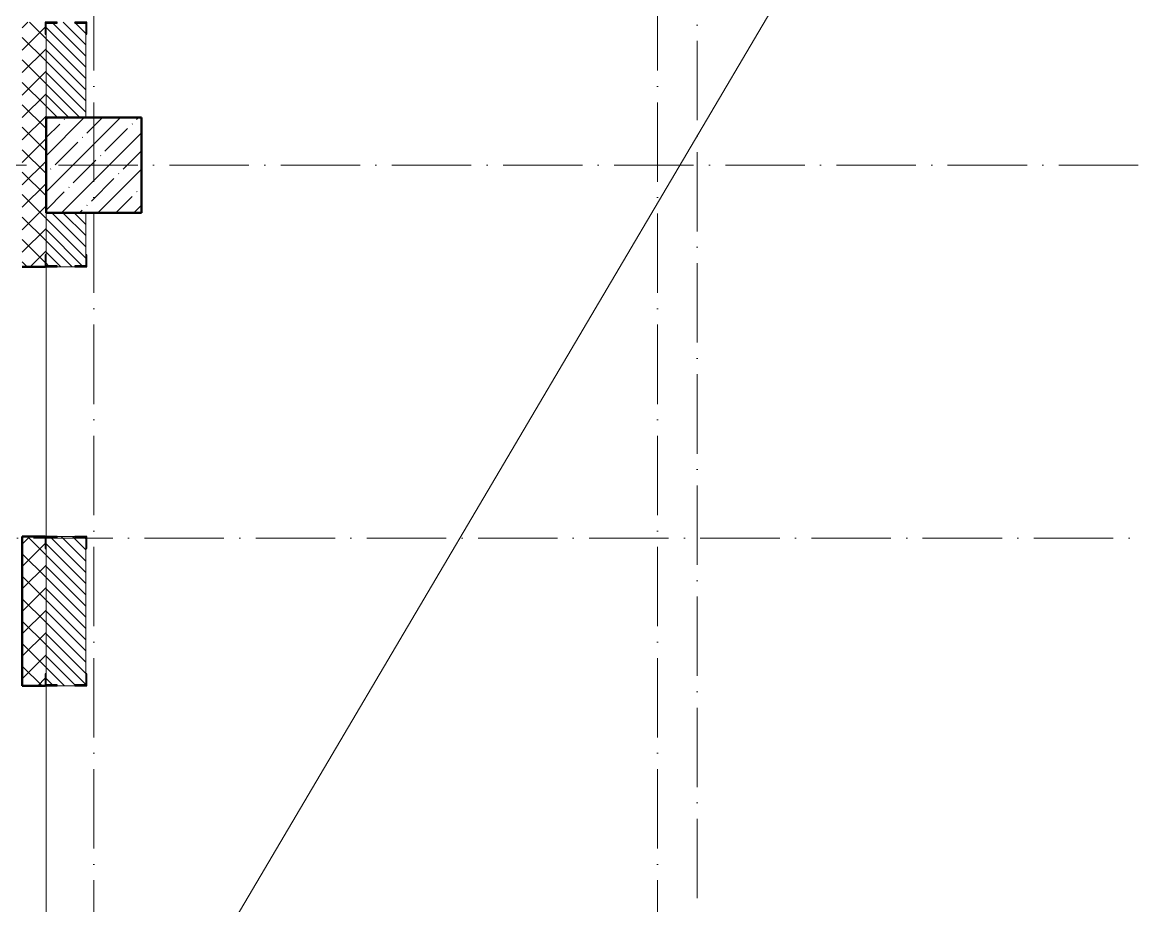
# Model space of a CAD drawing. Header units: millimetres. Extents: x -606178 to 312196, y -19338 to 632709.
# Drawn here: x -70115 to -63090, y 465810 to 471375 of the extents above; entities that cross this region are included whole.
import ezdxf

# ---------------------------------------------------------------- set-up
doc = ezdxf.new("R2010")
doc.units = ezdxf.units.MM
doc.linetypes.add('50_200_ШТРИХ_1Т_ш5_п1_п1_', pattern=[700, 500, -100, 0, -100])
for name, color, linetype, lineweight in [('A-DETL-____-OTLN-4', 7, 'Continuous', 18), ('A-GENM-____-MCUT', 7, 'Continuous', 25), ('A-GENM-____-OTLN-1', 7, 'Continuous', 25), ('A-WALL-____-MCUT-2', 7, 'Continuous', 50), ('A-WALL-____-MCUT-3', 7, 'Continuous', 9), ('A-WALL-____-OTLN', 7, 'Continuous', 9), ('A-WALL-____-PATT-1', 7, 'Continuous', 9), ('S-COLS-____-MCUT', 7, 'Continuous', 50), ('S-COLS-____-OTLN', 7, 'Continuous', 9), ('S-GRID-____-OTLN-1', 7, '50_200_ШТРИХ_1Т_ш5_п1_п1_', 9)]:
    doc.layers.add(name, color=color, linetype=linetype, lineweight=lineweight)
pattern_1 = [(135, (-140714.89, 451794.26), (-35.35534, -35.35534), [])]

# ---------------------------------------------------------------- blocks, each defined once
blk = doc.blocks.new('BSC_Колонна _Прямоугольная - 600х600-V17-АР1_План отверстий 3 этажа в осях 1-64_А-ГГ')
at = {"layer": 'S-COLS-____-OTLN'}
h = blk.add_hatch(dxfattribs=at)
h.set_pattern_fill('FP_53', color=256, style=0, pattern_type=2)
h.set_pattern_definition([(45, (-71050, -18681.04), (-114.04925, 114.04925), []), (45, (-70935.95, -18681.04), (-114.04925, 114.04925), [201.613, -40.323, 3.353, -36.97])])
h.paths.add_polyline_path([(-300, -300), (300, -300), (300, 300), (-300, 300)], flags=0)
at = {"layer": 'S-COLS-____-MCUT'}
for p, q in [((300, 300), (-300, 300)), ((-300, 300), (-300, -300)), ((300, -300), (300, 300)), ((-300, -300), (300, -300))]:
    blk.add_line(p, q, dxfattribs=at)
blk = doc.blocks.new('Фахверк_СКБ_Уголок - 250_3380-27498580-АР1_План отверстий 3 этажа в осях 1-64_А-ГГ')
at = {"layer": 'A-GENM-____-MCUT'}
for p, q in [((200, 181), (125, 181)), ((125, 181), (125, 106)), ((131, 106), (131, 175)), ((131, 175), (200, 175)), ((200, 175), (200, 181)), ((125, 106), (131, 106)), ((131, -6), (125, -6)), ((125, -6), (125, -81)), ((131, -75), (131, -6)), ((125, -81), (200, -81)), ((200, -75), (131, -75)), ((200, -81), (200, -75))]:
    blk.add_line(p, q, dxfattribs=at)

msp = doc.modelspace()

# ---------------------------------------------------------------- hatches: boundary and pattern name
at = {"layer": 'A-WALL-____-PATT-1'}
h = msp.add_hatch(dxfattribs=at)
h.set_pattern_fill('FP_1', color=256, style=0, pattern_type=2)
h.set_pattern_definition([(45, (-140714.89, 451794.26), (-70.71068, 70.71068), []), (135, (-140714.89, 451794.26), (-70.71068, -70.71068), [])])
h.paths.add_polyline_path([(-70114.891, 464125.3011), (-69964.891, 464125.3011), (-69964.891, 465420.3011), (-69970.891, 465420.3011), (-69970.891, 465495.3011), (-70114.891, 465495.3011)], flags=0)
h.paths.add_polyline_path([(-70029.9964, 467195.3011), (-69970.891, 467195.3011), (-69970.891, 467270.3011), (-69964.891, 467270.3011), (-69964.891, 468060.3011), (-69970.891, 468060.3011), (-69970.891, 468135.3011), (-70114.891, 468135.3011), (-70114.891, 467195.3011)], flags=0)
h.paths.add_polyline_path([(-70029.9964, 469835.3011), (-69970.891, 469835.3011), (-69970.891, 469910.3011), (-69964.891, 469910.3011), (-69964.891, 471300.3011), (-69970.891, 471300.3011), (-69970.891, 471375.3011), (-70114.891, 471375.3011), (-70114.891, 469835.3011)], flags=0)
h.paths.add_polyline_path([(-70029.9964, 473075.3011), (-69970.891, 473075.3011), (-69970.891, 473150.3011), (-69964.891, 473150.3011), (-69964.891, 473940.3011), (-69970.891, 473940.3011), (-69970.891, 474015.3011), (-70114.891, 474015.3011), (-70114.891, 473075.3011)], flags=0)
h.paths.add_polyline_path([(-70029.9964, 475715.3011), (-69970.891, 475715.3011), (-69970.891, 475790.3011), (-69964.891, 475790.3011), (-69964.891, 477180.3011), (-69970.891, 477180.3011), (-69970.891, 477255.3011), (-70114.891, 477255.3011), (-70114.891, 475715.3011)], flags=0)
h.paths.add_polyline_path([(-70114.891, 478955.3011), (-69970.891, 478955.3011), (-69970.891, 479030.3011), (-69964.891, 479030.3011), (-69964.891, 479820.3011), (-69970.891, 479820.3011), (-69970.891, 479895.3011), (-70114.891, 479895.3011)], flags=0)
h.paths.add_polyline_path([(-70114.891, 481595.3011), (-69970.891, 481595.3011), (-69970.891, 481670.3011), (-69964.891, 481670.3011), (-69964.891, 483060.3011), (-69970.891, 483060.3011), (-69970.891, 483135.3011), (-70114.891, 483135.3011)], flags=0)
h.paths.add_polyline_path([(-70114.891, 484835.3011), (-69970.891, 484835.3011), (-69970.891, 484910.3011), (-69964.891, 484910.3011), (-69964.891, 485700.3011), (-69970.891, 485700.3011), (-69970.891, 485775.3011), (-70114.891, 485775.3011)], flags=0)
h.paths.add_polyline_path([(-69970.891, 487475.3011), (-69970.891, 487550.3011), (-69964.891, 487550.3011), (-69964.891, 488940.3011), (-69970.891, 488940.3011), (-69970.891, 489015.3011), (-70114.891, 489015.3011), (-70114.891, 487475.3011), (-70029.9964, 487475.3011)], flags=0)
h.paths.add_polyline_path([(-69970.891, 490715.3011), (-69970.891, 490790.3011), (-69964.891, 490790.3011), (-69964.891, 491580.3011), (-69970.891, 491580.3011), (-69970.891, 491655.3011), (-70114.891, 491655.3011), (-70114.891, 490715.3011), (-70029.9964, 490715.3011)], flags=0)
h.paths.add_polyline_path([(-69970.891, 493355.3011), (-69970.891, 493430.3011), (-69964.891, 493430.3011), (-69964.891, 494725.3011), (-70114.891, 494725.3011), (-70114.891, 493355.3011), (-70029.9964, 493355.3011)], flags=0)
h = msp.add_hatch(dxfattribs=at)
h.set_pattern_fill('FP_6', color=256, style=0, pattern_type=2)
h.set_pattern_definition(pattern_1)
h.paths.add_polyline_path([(-69895.891, 470775.3011), (-69714.891, 470775.3011), (-69714.891, 471369.3011), (-69783.891, 471369.3011), (-69783.891, 471375.3011), (-69895.891, 471375.3011), (-69895.891, 471369.3011), (-69964.891, 471369.3011), (-69964.891, 470775.3011)], flags=0)
h.paths.add_polyline_path([(-69783.891, 473075.3011), (-69783.891, 473081.3011), (-69714.891, 473081.3011), (-69714.891, 474009.3011), (-69783.891, 474009.3011), (-69783.891, 474015.3011), (-69895.891, 474015.3011), (-69895.891, 474009.3011), (-69964.891, 474009.3011), (-69964.891, 473081.3011), (-69895.891, 473081.3011), (-69895.891, 473075.3011)], flags=0)
h.paths.add_polyline_path([(-69783.891, 475715.3011), (-69783.891, 475721.3011), (-69714.891, 475721.3011), (-69714.891, 476175.3011), (-69964.891, 476175.3011), (-69964.891, 475721.3011), (-69895.891, 475721.3011), (-69895.891, 475715.3011)], flags=0)
h = msp.add_hatch(dxfattribs=at)
h.set_pattern_fill('FP_6', color=256, style=0, pattern_type=2)
h.set_pattern_definition(pattern_1)
h.paths.add_polyline_path([(-69783.891, 464725.3011), (-69714.891, 464725.3011), (-69714.891, 465489.3011), (-69783.891, 465489.3011), (-69783.891, 465495.3011), (-69895.891, 465495.3011), (-69895.891, 465489.3011), (-69964.891, 465489.3011), (-69964.891, 464725.3011), (-69895.891, 464725.3011)], flags=0)
h.paths.add_polyline_path([(-69895.891, 467195.3011), (-69783.891, 467195.3011), (-69783.891, 467201.3011), (-69714.891, 467201.3011), (-69714.891, 468129.3011), (-69783.891, 468129.3011), (-69783.891, 468135.3011), (-69895.891, 468135.3011), (-69895.891, 468129.3011), (-69964.891, 468129.3011), (-69964.891, 467201.3011), (-69895.891, 467201.3011)], flags=0)
h.paths.add_polyline_path([(-69895.891, 469835.3011), (-69783.891, 469835.3011), (-69783.891, 469841.3011), (-69714.891, 469841.3011), (-69714.891, 470175.3011), (-69964.891, 470175.3011), (-69964.891, 469841.3011), (-69895.891, 469841.3011)], flags=0)

# ---------------------------------------------------------------- linework, layer by layer
at = {"layer": 'A-DETL-____-OTLN-4'}
msp.add_line((-69364.891, 464725.3011), (-51964.891, 494225.3011), dxfattribs=at)
at = {"layer": 'A-WALL-____-MCUT-2'}
for p, q in [((-70114.891, 469835.3011), (-69970.891, 469835.3011)), ((-70114.891, 468135.3011), (-70114.891, 467195.3011)), ((-69970.891, 468135.3011), (-70114.891, 468135.3011)), ((-70114.891, 467195.3011), (-69970.891, 467195.3011))]:
    msp.add_line(p, q, dxfattribs=at)
at = {"layer": 'A-WALL-____-MCUT-3'}
for p, q in [((-69964.891, 470775.3011), (-69964.891, 471300.3011)), ((-69714.891, 470775.3011), (-69714.891, 471300.3011)), ((-69964.891, 469910.3011), (-69964.891, 470175.3011)), ((-69714.891, 469910.3011), (-69714.891, 470175.3011)), ((-69895.891, 469835.3011), (-69783.891, 469835.3011)), ((-69783.891, 468135.3011), (-69895.891, 468135.3011)), ((-69964.891, 467270.3011), (-69964.891, 468060.3011)), ((-69714.891, 467270.3011), (-69714.891, 468060.3011)), ((-69895.891, 467195.3011), (-69783.891, 467195.3011))]:
    msp.add_line(p, q, dxfattribs=at)
at = {"layer": 'A-WALL-____-OTLN'}
for p, q in [((-69964.891, 469835.3011), (-69964.891, 468135.3011)), ((-69964.891, 467195.3011), (-69964.891, 465495.3011))]:
    msp.add_line(p, q, dxfattribs=at)
at = {"layer": 'S-GRID-____-OTLN-1'}
for p, q in [((-69664.891, 501675.2188), (-69664.891, 447559.231)), ((-66114.891, 501675.2188), (-66114.891, 463125.3011)), ((-65864.891, 501362.3448), (-65864.891, 463125.3011)), ((-73388.1205, 470475.3011), (-50396.1037, 470475.3011)), ((-36640.4843, 468125.3011), (-73388.1205, 468125.3011))]:
    msp.add_line(p, q, dxfattribs=at)

# ---------------------------------------------------------------- block references
at = {"layer": 'A-GENM-____-OTLN-1'}
for p, rotation in [((-69889.891, 471500.3011), 269.9999999999999), ((-69789.891, 469710.3011), 89.99999999999991), ((-69889.891, 468260.3011), 269.9999999999999), ((-69789.891, 467070.3011), 89.99999999999991)]:
    msp.add_blockref('Фахверк_СКБ_Уголок - 250_3380-27498580-АР1_План отверстий 3 этажа в осях 1-64_А-ГГ', p, dxfattribs=dict(at, rotation=rotation))
at = {"layer": 'S-COLS-____-OTLN'}
msp.add_blockref('BSC_Колонна _Прямоугольная - 600х600-V17-АР1_План отверстий 3 этажа в осях 1-64_А-ГГ', (-69664.891, 470475.3011), dxfattribs=at)

doc.saveas('drawing.dxf')
